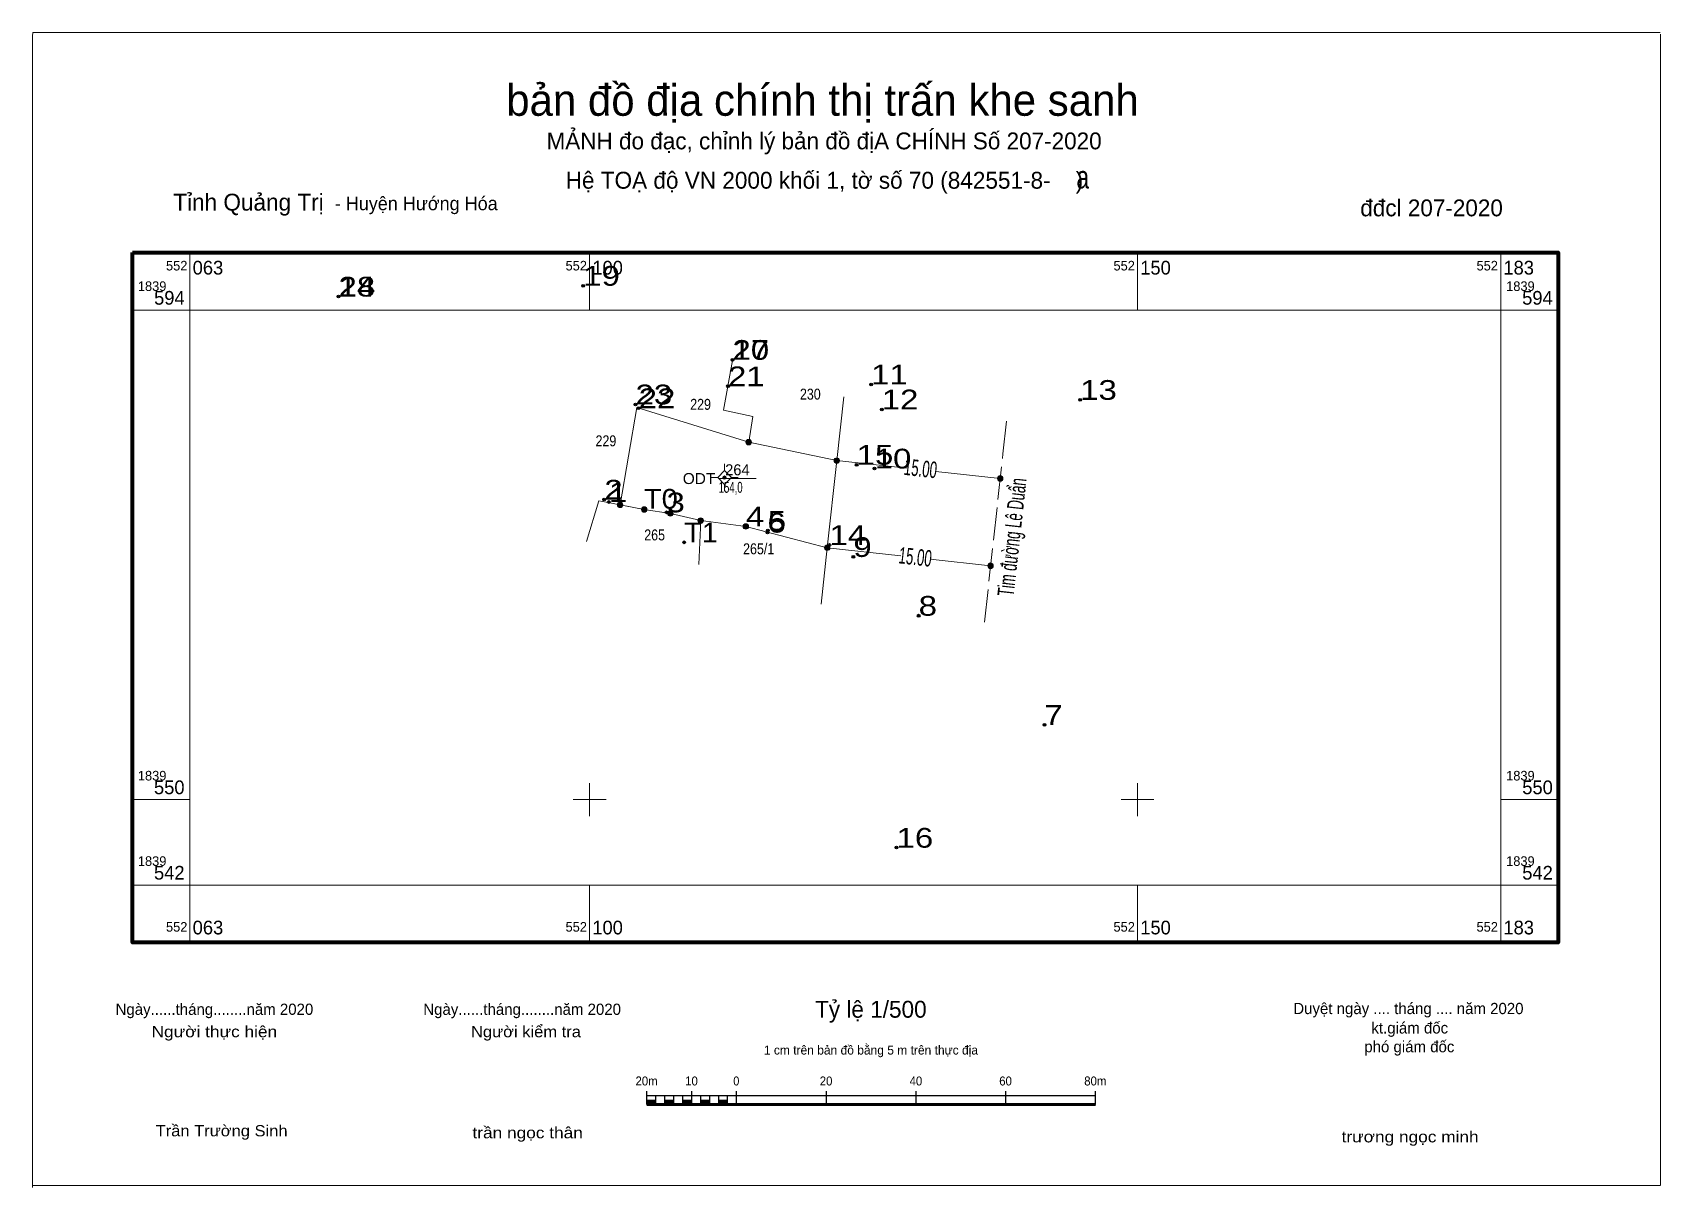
# Model space of a CAD drawing. Header units: metres. Extents: x 552049 to 552198, y 1839515 to 1839620.
import ezdxf
from ezdxf.enums import TextEntityAlignment as Align

# ---------------------------------------------------------------- set-up
doc = ezdxf.new("R2010")
doc.units = ezdxf.units.M
doc.header["$LTSCALE"] = 0.5
doc.header["$PDMODE"] = 32
doc.header["$PDSIZE"] = 0.25
doc.linetypes.add('LONG_DASHED', pattern=[7.5, 6, -1.5])
for name, color, linetype, lineweight in [('1', 7, 'Continuous', 13), ('10', 7, 'Continuous', 13), ('11', 7, 'Continuous', 13), ('13', 7, 'Continuous', 13), ('2', 7, 'Continuous', 25), ('63', 7, 'Continuous', 13)]:
    doc.layers.add(name, color=color, linetype=linetype, lineweight=lineweight)
for name, color, linetype in [('12', 7, 'Continuous'), ('4', 7, 'Continuous'), ('7', 7, 'Continuous')]:
    doc.layers.add(name, color=color, linetype=linetype)

msp = doc.modelspace()

# ---------------------------------------------------------------- hatches: boundary and pattern name
at = {"layer": '1'}
for points in [[(552137.723, 1839579.2925, 1), (552137.223, 1839579.2925, 1)], [(552136.8439, 1839571.3296, 1), (552136.3439, 1839571.3296, 1)]]:
    msp.add_hatch(color=256, dxfattribs=at).paths.add_polyline_path(points)
at = {"layer": '10'}
for points in [[(552114.77, 1839582.61, 1), (552114.27, 1839582.61, 1)], [(552122.81, 1839580.93, 1), (552122.31, 1839580.93, 1)], [(552122.81, 1839580.93, 1), (552122.31, 1839580.93, 1)], [(552103.0381, 1839576.8914, 1), (552102.5381, 1839576.8914, 1)], [(552105.237, 1839576.468, 1), (552104.737, 1839576.468, 1)], [(552107.617, 1839576.108, 1), (552107.117, 1839576.108, 1)], [(552110.39, 1839575.46, 1), (552109.89, 1839575.46, 1)], [(552114.51, 1839574.92, 1), (552114.01, 1839574.92, 1)], [(552121.9339, 1839572.9783, 1), (552121.4339, 1839572.9783, 1)]]:
    msp.add_hatch(color=256, dxfattribs=at).paths.add_polyline_path(points)
at = {"layer": '11'}
msp.add_hatch(color=256, dxfattribs=at).paths.add_polyline_path([(552112.4598, 1839579.38, 1), (552112.1598, 1839579.38, 1)])
at = {"layer": '2'}
for points in [[(552105.23, 1839522.19), (552106.05, 1839522.19), (552106.05, 1839522.6), (552105.23, 1839522.6)], [(552106.86, 1839522.19), (552107.68, 1839522.19), (552107.68, 1839522.6), (552106.86, 1839522.6)], [(552108.5, 1839522.19), (552109.32, 1839522.19), (552109.32, 1839522.6), (552108.5, 1839522.6)], [(552110.14, 1839522.19), (552110.96, 1839522.19), (552110.96, 1839522.6), (552110.14, 1839522.6)], [(552111.78, 1839522.19), (552112.6, 1839522.19), (552112.6, 1839522.6), (552111.78, 1839522.6)]]:
    msp.add_hatch(color=256, dxfattribs=at).paths.add_polyline_path(points)

# ---------------------------------------------------------------- linework, layer by layer
at = {"layer": '1'}
for p, q in [((552122.56, 1839580.93), (552123.21, 1839586.74)), ((552128.92, 1839580.23), (552122.56, 1839580.93)), ((552137.47, 1839579.29), (552131.59, 1839579.94)), ((552109.98, 1839571.46), (552110.14, 1839575.46)), ((552121.12, 1839567.82), (552121.69, 1839572.98)), ((552121.69, 1839572.98), (552128.41, 1839572.24)), ((552131.08, 1839571.94), (552136.59, 1839571.33))]:
    msp.add_line(p, q, dxfattribs=at)
at = {"layer": '1', "linetype": 'LONG_DASHED'}
for p, q in [((552137.72, 1839581.53), (552138.07, 1839584.7)), ((552136.03, 1839566.2), (552137.72, 1839581.53))]:
    msp.add_line(p, q, dxfattribs=at)
at = {"layer": '1'}
for points in [[(552113.04, 1839590.07), (552112.21, 1839585.53), (552114.89, 1839584.94), (552114.52, 1839582.61)], [(552099.72, 1839573.55), (552100.84, 1839577.27), (552101.51, 1839577.14)]]:
    msp.add_lwpolyline(points, dxfattribs=at)
msp.add_lwpolyline([(552104.3, 1839585.77), (552114.52, 1839582.61), (552122.56, 1839580.93), (552121.69, 1839572.98), (552114.26, 1839574.92), (552110.14, 1839575.46), (552107.37, 1839576.11), (552104.99, 1839576.47), (552102.79, 1839576.89)], close=True, dxfattribs=at)
for centre in [(552137.473, 1839579.2925), (552136.5939, 1839571.3296)]:
    msp.add_circle(centre, 0.25, dxfattribs=at)
at = {"layer": '10'}
for points in [[(552121.69, 1839572.98), (552122.56, 1839580.93), (552114.52, 1839582.61), (552104.3, 1839585.77), (552102.79, 1839576.89)], [(552121.69, 1839572.98), (552122.56, 1839580.93), (552114.52, 1839582.61), (552104.3, 1839585.77)], [(552101.51, 1839577.14), (552104.99, 1839576.47), (552107.37, 1839576.11), (552110.14, 1839575.46)], [(552101.51, 1839577.14), (552102.79, 1839576.89), (552101.51, 1839577.14)], [(552110.14, 1839575.46), (552114.26, 1839574.92), (552121.69, 1839572.98)]]:
    msp.add_lwpolyline(points, dxfattribs=at)
for centre in [(552114.52, 1839582.61), (552122.56, 1839580.93), (552122.56, 1839580.93), (552102.7881, 1839576.8914), (552104.987, 1839576.468), (552107.367, 1839576.108), (552110.14, 1839575.46), (552114.26, 1839574.92), (552121.6839, 1839572.9783)]:
    msp.add_circle(centre, 0.25, dxfattribs=at)
at = {"layer": '11'}
for p, q in [((552049.21, 1839619.97), (552197.71, 1839619.97)), ((552197.72, 1839619.81), (552197.72, 1839514.81)), ((552111.69, 1839579.38), (552111.06, 1839579.38)), ((552112.31, 1839580.63), (552112.31, 1839580.01)), ((552113.56, 1839579.38), (552112.94, 1839579.38)), ((552112.31, 1839578.75), (552112.31, 1839578.13)), ((552197.71, 1839514.81), (552049.21, 1839514.81))]:
    msp.add_line(p, q, dxfattribs=at)
msp.add_lwpolyline([(552049.17, 1839514.63), (552049.17, 1839619.63), (552049.21, 1839619.97)], dxfattribs=at)
msp.add_lwpolyline([(552112.31, 1839580.01), (552111.69, 1839579.38), (552112.31, 1839578.75), (552112.94, 1839579.38)], close=True, dxfattribs=at)
msp.add_circle((552112.3098, 1839579.38), 0.15, dxfattribs=at)
at = {"layer": '13'}
msp.add_line((552111.76, 1839579.29), (552115.2, 1839579.29), dxfattribs=at)
at = {"layer": '2'}
for p, q in [((552105.23, 1839522.19), (552105.23, 1839523.42)), ((552105.23, 1839523.01), (552146.17, 1839523.01)), ((552106.05, 1839522.19), (552106.05, 1839523.01)), ((552106.86, 1839522.19), (552106.86, 1839523.01)), ((552107.68, 1839522.19), (552107.68, 1839523.01)), ((552108.5, 1839522.19), (552108.5, 1839523.01)), ((552109.32, 1839522.19), (552109.32, 1839523.42)), ((552110.14, 1839522.19), (552110.14, 1839523.01)), ((552110.96, 1839522.19), (552110.96, 1839523.01)), ((552111.78, 1839522.19), (552111.78, 1839523.01)), ((552112.6, 1839522.19), (552112.6, 1839523.01)), ((552113.42, 1839522.19), (552113.42, 1839523.42)), ((552121.61, 1839522.19), (552121.61, 1839523.42)), ((552129.8, 1839522.19), (552129.8, 1839523.42)), ((552137.98, 1839522.19), (552137.98, 1839523.42)), ((552146.17, 1839522.19), (552146.17, 1839523.42))]:
    msp.add_line(p, q, dxfattribs=at)
at = {"layer": '2', "lineweight": 53}
msp.add_line((552105.23, 1839522.19), (552146.17, 1839522.19), dxfattribs=at)
at = {"layer": '2', "lineweight": 13}
for points in [[(552105.23, 1839522.19), (552106.05, 1839522.19), (552106.05, 1839522.6), (552105.23, 1839522.6)], [(552106.86, 1839522.19), (552107.68, 1839522.19), (552107.68, 1839522.6), (552106.86, 1839522.6)], [(552108.5, 1839522.19), (552109.32, 1839522.19), (552109.32, 1839522.6), (552108.5, 1839522.6)], [(552110.14, 1839522.19), (552110.96, 1839522.19), (552110.96, 1839522.6), (552110.14, 1839522.6)], [(552111.78, 1839522.19), (552112.6, 1839522.19), (552112.6, 1839522.6), (552111.78, 1839522.6)]]:
    msp.add_lwpolyline(points, close=True, dxfattribs=at)
at = {"layer": '63'}
for p, q in [((552063.53, 1839594.65), (552063.53, 1839599.9)), ((552100, 1839594.65), (552100, 1839599.9)), ((552150, 1839594.65), (552150, 1839599.9)), ((552183.14, 1839594.65), (552183.14, 1839599.9)), ((552063.53, 1839594.65), (552058.28, 1839594.65)), ((552183.14, 1839594.65), (552188.39, 1839594.65)), ((552100, 1839548.5), (552100, 1839551.5)), ((552150, 1839548.5), (552150, 1839551.5)), ((552063.53, 1839550), (552058.28, 1839550)), ((552098.5, 1839550), (552101.5, 1839550)), ((552148.5, 1839550), (552151.5, 1839550)), ((552183.14, 1839550), (552188.39, 1839550)), ((552063.53, 1839542.21), (552058.28, 1839542.21)), ((552063.53, 1839542.21), (552063.53, 1839536.96)), ((552100, 1839542.21), (552100, 1839536.96)), ((552150, 1839542.21), (552150, 1839536.96)), ((552183.14, 1839542.21), (552183.14, 1839536.96)), ((552183.14, 1839542.21), (552188.39, 1839542.21))]:
    msp.add_line(p, q, dxfattribs=at)
at = {"layer": '63', "lineweight": 70}
msp.add_lwpolyline([(552058.28, 1839599.9), (552188.39, 1839599.9), (552188.39, 1839536.96), (552058.28, 1839536.96)], close=True, dxfattribs=at)
at = {"layer": '63'}
msp.add_lwpolyline([(552063.53, 1839594.65), (552183.14, 1839594.65), (552183.14, 1839542.21), (552063.53, 1839542.21)], close=True, dxfattribs=at)
at = {"layer": '7'}
for p in [(552077.09, 1839595.89), (552099.42, 1839596.88), (552113.04, 1839590.12), (552112.63, 1839587.71), (552125.69, 1839587.88), (552104.19, 1839586.05), (552104.47, 1839585.71), (552126.66, 1839585.6), (552144.77, 1839586.47), (552124.37, 1839580.55), (552126.01, 1839580.21), (552101.34, 1839577.37), (552101.76, 1839577.15), (552104.97, 1839576.54), (552107.02, 1839576.21), (552114.26, 1839574.92), (552108.62, 1839573.47), (552116.23, 1839574.36), (552116.26, 1839574.54), (552121.89, 1839573.23), (552124.07, 1839572.14), (552130.03, 1839566.78), (552141.51, 1839556.83), (552128.01, 1839545.63)]:
    msp.add_point(p, dxfattribs=at)

# ---------------------------------------------------------------- texts
at = {"layer": '1', "width": 0.85}
for s, p in [('230', (552120.145, 1839586.49)), ('229', (552110.13, 1839585.56)), ('229', (552101.49, 1839582.23)), ('265', (552105.935, 1839573.65)), ('265/1', (552115.43, 1839572.38))]:
    msp.add_text(s, height=1, dxfattribs=at).set_placement(p, align=Align.CENTER)
at = {"layer": '1', "width": 0.6}
for s, rotation, p in [('15.00', 353.734, (552130.1231, 1839579.4717)), ('Tim đường Lê Duẩn', 83.7, (552139.2904, 1839573.8677)), ('15.00', 353.734, (552129.6431, 1839571.4017))]:
    msp.add_text(s, height=1.5, rotation=rotation, dxfattribs=at).set_placement(p, align=Align.CENTER)
at = {"layer": '12'}
for s, width, p in [('19', 1.25, (552099.42, 1839596.88)), ('24', 1.25, (552077.09, 1839595.89)), ('18', 1.25, (552077.09, 1839595.89)), ('20', 1.25, (552113.04, 1839590.12)), ('17', 1.25, (552113.04, 1839590.12)), ('21', 1.25, (552112.63, 1839587.71)), ('11', 1.25, (552125.69, 1839587.88)), ('13', 1.25, (552144.77, 1839586.47)), ('23', 1.25, (552104.19, 1839586.06)), ('22', 1.25, (552104.48, 1839585.71)), ('12', 1.25, (552126.66, 1839585.6)), ('15', 1.25, (552124.37, 1839580.55)), ('10', 1.25, (552126.02, 1839580.21)), ('2', 1.25, (552101.34, 1839577.37)), ('1', 1.25, (552101.76, 1839577.15)), ('T0', 1.1, (552104.96, 1839576.54)), ('3', 1.25, (552107.02, 1839576.21)), ('4', 1.25, (552114.26, 1839574.92)), ('T1', 1.1, (552108.62, 1839573.47)), ('5', 1.25, (552116.26, 1839574.54)), ('6', 1.25, (552116.23, 1839574.36)), ('14', 1.25, (552121.89, 1839573.23)), ('9', 1.25, (552124.07, 1839572.14)), ('8', 1.25, (552130.03, 1839566.78)), ('7', 1.25, (552141.5, 1839556.82)), ('16', 1.25, (552128.01, 1839545.62))]:
    msp.add_text(s, height=1.8, dxfattribs=dict(at, width=width)).set_placement(p)
at = {"layer": '13'}
msp.add_text('264', height=1, dxfattribs=at).set_placement((552113.49, 1839579.59), align=Align.CENTER)
at = {"layer": '2'}
for s, height, p in [('bản đồ địa chính thị trấn khe sanh', 2.865, (552121.255, 1839612.38)), ('MẢNH đo đạc, chỉnh lý bản đồ địA CHÍNH Số 207-2020', 1.535, (552121.4, 1839609.32)), ('Hệ TOẠ độ VN 2000 khối 1, tờ số 70 (842551-8-    )', 1.539, (552121.43, 1839605.73)), ('Tỷ lệ 1/500', 1.54, (552125.665, 1839530.11)), ('Ngày......tháng........năm 2020', 1.024, (552065.765, 1839530.37)), ('Ngày......tháng........năm 2020', 1.024, (552093.845, 1839530.37)), ('Duyệt ngày .... tháng .... năm 2020', 1.024, (552174.72, 1839530.44)), ('kt.giám đốc', 1.024, (552174.845, 1839528.67)), ('1 cm trên bản đồ bằng 5 m trên thực địa', 0.8188, (552125.675, 1839526.75)), ('phó giám đốc', 1.024, (552174.805, 1839526.96))]:
    msp.add_text(s, height=height, dxfattribs=at).set_placement(p, align=Align.CENTER)
for s, height, width, p in [('a', 2.073, 0.75, (552145.005, 1839605.75)), ('Người thực hiện', 1.024, 1.15, (552065.76, 1839528.33)), ('Người kiểm tra', 1.024, 1.1, (552094.195, 1839528.33)), ('20m', 0.8188, 0.95, (552105.2, 1839523.93)), ('10', 0.8188, 0.95, (552109.3, 1839523.93)), ('0', 0.8188, 0.9, (552113.39, 1839523.93)), ('20', 0.8188, 0.95, (552121.58, 1839523.93)), ('40', 0.8188, 0.95, (552129.78, 1839523.93)), ('60', 0.8188, 0.95, (552137.96, 1839523.93)), ('80m', 0.8188, 0.95, (552146.15, 1839523.93)), ('Trần Trường Sinh', 1.024, 1.1, (552066.42, 1839519.29)), ('trần ngọc thân', 1.024, 1.15, (552094.35, 1839519.11)), ('trương ngọc minh', 1.024, 1.15, (552174.875, 1839518.74))]:
    msp.add_text(s, height=height, dxfattribs=dict(at, width=width)).set_placement(p, align=Align.CENTER)
for s, height, p in [('Tỉnh Quảng Trị ', 1.539, (552062.01, 1839603.73)), ('- Huyện Hướng Hóa', 1.228, (552076.75, 1839603.77))]:
    msp.add_text(s, height=height, dxfattribs=at).set_placement(p)
msp.add_text(' đđcl 207-2020', height=1.535, dxfattribs=at).set_placement((552183.34, 1839603.21), align=Align.RIGHT)
at = {"layer": '2', "width": 1.05}
msp.add_text('ODT', height=1, dxfattribs=at).set_placement((552111.47, 1839578.79), align=Align.RIGHT)
at = {"layer": '4', "width": 0.65}
msp.add_text('154,0', height=1, dxfattribs=at).set_placement((552112.875, 1839577.99), align=Align.CENTER)
at = {"layer": '63'}
for s, height, p in [('552', 0.875, (552063.3, 1839598.27)), ('552', 0.875, (552099.76, 1839598.27)), ('552', 0.875, (552149.76, 1839598.27)), ('552', 0.875, (552182.89, 1839598.27)), ('594', 1.25, (552063.05, 1839595.15)), ('594', 1.25, (552187.89, 1839595.15)), ('550', 1.25, (552063.04, 1839550.5)), ('550', 1.25, (552187.9, 1839550.5)), ('542', 1.25, (552063.04, 1839542.71)), ('542', 1.25, (552187.9, 1839542.71)), ('552', 0.875, (552063.3, 1839537.96)), ('552', 0.875, (552099.76, 1839537.96)), ('552', 0.875, (552149.76, 1839537.96)), ('552', 0.875, (552182.89, 1839537.96))]:
    msp.add_text(s, height=height, dxfattribs=at).set_placement(p, align=Align.RIGHT)
for s, height, p in [('063', 1.25, (552063.78, 1839597.9)), ('100', 1.25, (552100.25, 1839597.9)), ('150', 1.25, (552150.25, 1839597.9)), ('183', 1.25, (552183.39, 1839597.9)), ('1839', 0.875, (552058.78, 1839596.4)), ('1839', 0.875, (552183.64, 1839596.4)), ('1839', 0.875, (552058.78, 1839551.75)), ('1839', 0.875, (552183.64, 1839551.75)), ('1839', 0.875, (552058.78, 1839543.96)), ('1839', 0.875, (552183.64, 1839543.96)), ('063', 1.25, (552063.78, 1839537.71)), ('100', 1.25, (552100.25, 1839537.71)), ('150', 1.25, (552150.25, 1839537.71)), ('183', 1.25, (552183.39, 1839537.71))]:
    msp.add_text(s, height=height, dxfattribs=at).set_placement(p)

doc.saveas('drawing.dxf')
